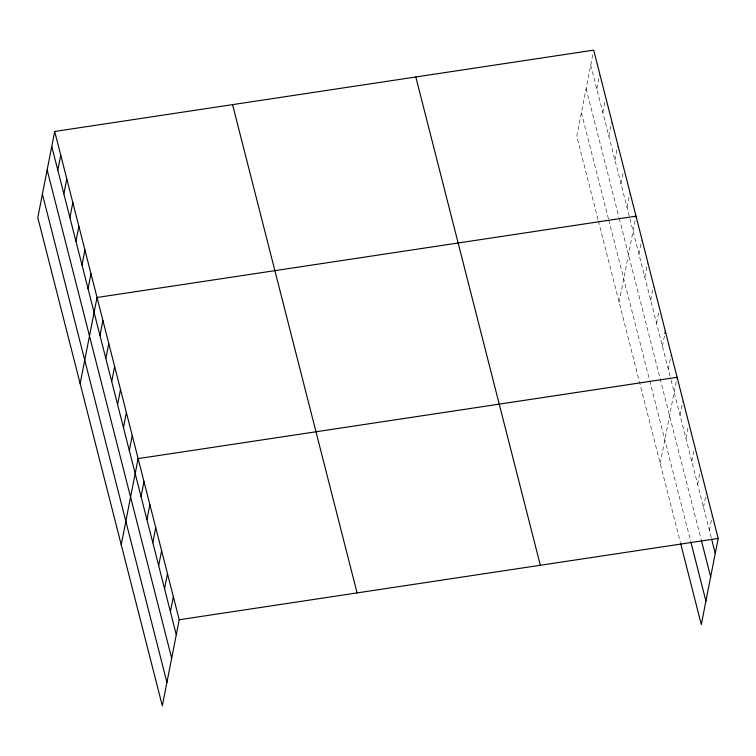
<?xml version="1.0" encoding="UTF-8"?>
<svg xmlns="http://www.w3.org/2000/svg" width="756" height="756" viewBox="0 0 756 756"><rect width="100%" height="100%" fill="white"/><g stroke="black" fill="none" stroke-linecap="round" stroke-linejoin="round"><path stroke-width="0.57" stroke-dasharray="3.78 2.83" d="M592.77 54.753L576.781 136.25L598.1 219.826M596.786 88.83L599.499 75.014M602.834 112.549L604.866 102.183M608.882 136.269L611.595 122.444M614.93 159.989L617.643 146.163M620.978 183.699L623.02 173.332M627.026 207.418L629.739 193.593M619.117 302.268L635.787 217.312M638.943 254.148L641.655 240.332M644.821 277.168L647.533 263.343M650.689 300.189L653.401 286.363M656.558 323.209L658.589 312.842M662.426 346.229L664.467 335.862M668.295 369.249L671.007 355.424M660.215 463.4L677.111 377.291M680.041 415.28L682.753 401.464M685.909 438.3L687.941 427.934M691.778 461.321L693.819 450.954M697.646 484.341L700.358 470.515M703.524 507.361L706.463 492.383M709.393 530.381L712.105 516.556M590.738 65.12L629.625 217.577M629.909 218.711L670.818 379.115M671.092 380.211L711.349 538.055M586.136 88.594L618.966 217.341M619.258 218.465L701.152 539.604M581.392 112.776L608.467 218.938M608.75 220.062L649.442 379.635M649.725 380.731L690.814 541.863M598.383 220.95L680.343 542.326"/><path stroke-width="1.13" d="M54.697 131.468L37.8 217.577L162.323 705.858L179.219 619.75L54.697 131.468L593.677 50.142L718.2 538.423L701.303 624.532L680.617 543.422M57.806 170.157L60.745 155.188M63.854 193.876L66.793 178.898M69.902 217.596L72.841 202.617M75.95 241.306L78.889 226.337M81.998 265.025L84.937 250.047M88.046 288.745L90.985 273.766M80.136 383.594L97.033 297.486L636.013 216.159M99.962 335.475L102.901 320.506M105.831 358.495L108.769 343.517M111.708 381.515L114.638 366.537M117.577 404.536L120.516 389.557M123.445 427.556L126.384 412.578M129.314 450.576L132.253 435.598M121.234 544.726L138.121 458.618L677.111 377.291M141.06 496.607L143.99 481.638M146.929 519.627L149.868 504.649M152.797 542.647L155.736 527.669M158.666 565.668L161.604 550.689M164.534 588.688L167.473 573.71M170.412 611.708L173.341 596.73M664.911 333.557L665.365 331.251M179.219 619.75L718.2 538.423M711.632 539.151L715.261 553.401M701.436 540.701L710.659 576.875M691.097 542.959L705.915 601.058M415.809 76.98L540.332 565.261M232.555 104.63L357.078 592.912M51.758 146.447L176.28 634.728M47.146 169.92L171.669 658.202M42.402 194.103L166.925 682.385"/></g></svg>
